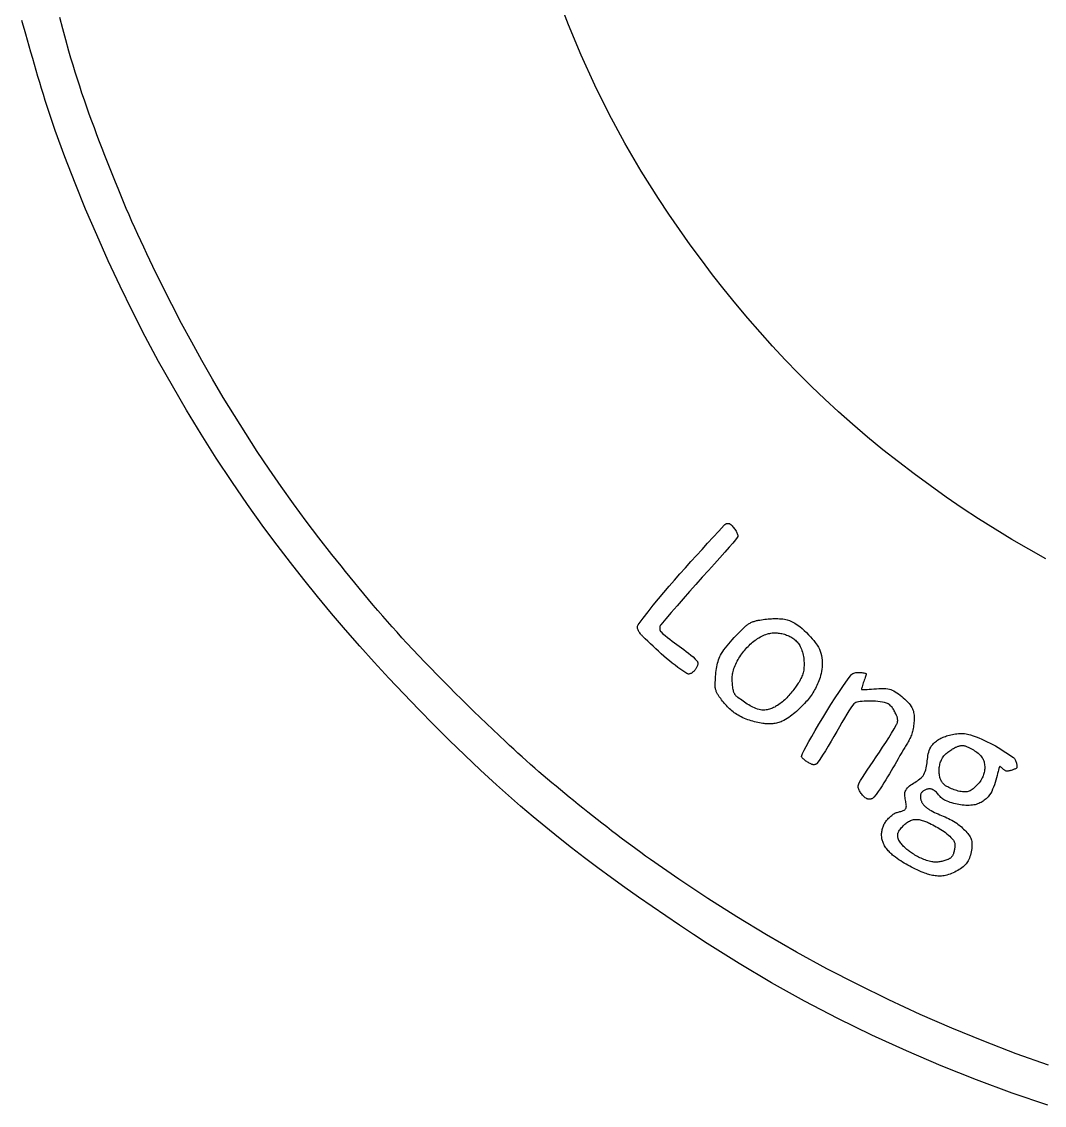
# Model space of a CAD drawing. Extents: x 29 to 1430, y 34 to 1434.
# Drawn here: x 55.2 to 506.1, y 69.6 to 547.5 of the extents above; entities that cross this region are included whole.
import ezdxf

# ---------------------------------------------------------------- set-up
doc = ezdxf.new("R2010")
doc.units = 0
doc.header["$MEASUREMENT"] = 0
doc.layers.get('0').update_dxf_attribs({"linetype": 'CONTINUOUS'})

msp = doc.modelspace()

# ---------------------------------------------------------------- linework, layer by layer
at = {"color": 0, "true_color": 0x000000}
for points in [[(506.75, 310.59), (499.24, 314.81), (491.8, 319.16), (484.44, 323.64), (477.14, 328.26), (469.92, 333), (462.78, 337.88), (455.71, 342.89), (448.71, 348.04), (441.79, 353.32), (434.95, 358.74), (428.19, 364.3), (421.5, 370), (415.36, 375.44), (409.33, 381), (403.41, 386.68), (397.59, 392.47), (391.88, 398.38), (386.28, 404.39), (380.79, 410.51), (375.4, 416.72), (370.11, 423.03), (364.93, 429.43), (359.85, 435.92), (354.88, 442.49), (350, 449.13), (345.23, 455.85), (340.57, 462.64), (336, 469.5), (328.36, 481.6), (321.13, 493.99), (314.3, 506.65), (307.89, 519.56), (301.88, 532.7), (296.29, 546.04), (291.12, 559.58)], [(57, 542), (56.39, 544.02), (55.78, 546.03), (55.17, 548.05)], [(507.96, 87.28), (493.63, 92.39), (479.42, 97.84), (465.32, 103.62), (451.35, 109.72), (437.51, 116.13), (423.81, 122.85), (410.26, 129.87), (396.86, 137.19), (383.63, 144.8), (370.57, 152.69), (357.69, 160.86), (345, 169.3), (332.5, 178), (330.32, 179.56), (328.16, 181.12), (326, 182.7), (323.84, 184.29), (321.7, 185.89), (319.56, 187.49), (317.42, 189.11), (315.29, 190.73), (313.17, 192.36), (311.06, 194), (308.95, 195.65), (306.85, 197.31), (304.75, 198.97), (302.66, 200.64), (300.58, 202.32), (298.5, 204), (296.58, 205.57), (294.66, 207.14), (292.74, 208.72), (290.83, 210.3), (288.93, 211.9), (287.03, 213.5), (285.14, 215.1), (283.25, 216.72), (281.38, 218.34), (279.51, 219.98), (277.65, 221.62), (275.8, 223.28), (273.96, 224.94), (272.13, 226.61), (270.31, 228.3), (268.5, 230), (265.71, 232.65), (262.92, 235.3), (260.15, 237.96), (257.38, 240.63), (254.62, 243.3), (251.86, 245.99), (249.12, 248.69), (246.39, 251.39), (243.67, 254.11), (240.96, 256.84), (238.27, 259.59), (235.58, 262.34), (232.92, 265.11), (230.26, 267.89), (227.62, 270.69), (225, 273.5), (222.84, 275.85), (220.69, 278.22), (218.57, 280.6), (216.45, 282.99), (214.36, 285.4), (212.28, 287.82), (210.21, 290.25), (208.15, 292.7), (206.1, 295.15), (204.06, 297.61), (202.04, 300.08), (200.02, 302.55), (198, 305.03), (196, 307.52), (194, 310.01), (192, 312.5), (186.22, 319.85), (180.55, 327.29), (175.01, 334.83), (169.57, 342.46), (164.25, 350.17), (159.04, 357.97), (153.95, 365.84), (148.97, 373.78), (144.09, 381.79), (139.33, 389.87), (134.67, 398.01), (130.13, 406.21), (125.69, 414.46), (121.35, 422.76), (117.12, 431.11), (113, 439.5), (111.64, 442.33), (110.3, 445.16), (108.97, 448), (107.65, 450.85), (106.35, 453.7), (105.07, 456.56), (103.8, 459.43), (102.54, 462.3), (101.3, 465.18), (100.07, 468.07), (98.86, 470.96), (97.66, 473.86), (96.47, 476.76), (95.3, 479.67), (94.14, 482.58), (93, 485.5), (91.83, 488.52), (90.66, 491.55), (89.5, 494.58), (88.35, 497.61), (87.22, 500.65), (86.09, 503.69), (84.99, 506.74), (83.9, 509.8), (82.82, 512.86), (81.77, 515.93), (80.75, 519), (79.74, 522.09), (78.76, 525.18), (77.81, 528.28), (76.89, 531.38), (76, 534.5), (74.64, 539.42), (73.31, 544.36), (72.02, 549.3)], [(507.69, 69.62), (491.88, 75.05), (476.2, 80.86), (460.67, 87.05), (445.3, 93.62), (430.12, 100.57), (415.13, 107.9), (400.36, 115.61), (385.82, 123.69), (371.53, 132.16), (357.5, 141), (351.4, 144.99), (345.31, 149.03), (339.23, 153.12), (333.17, 157.26), (327.14, 161.45), (321.15, 165.69), (315.19, 169.98), (309.28, 174.33), (303.42, 178.73), (297.63, 183.18), (291.9, 187.68), (286.25, 192.23), (280.67, 196.84), (275.19, 201.51), (269.79, 206.23), (264.5, 211), (257.49, 217.49), (250.56, 224.05), (243.71, 230.68), (236.94, 237.38), (230.25, 244.16), (223.64, 251.02), (217.1, 257.96), (210.65, 264.98), (204.28, 272.09), (198, 279.29), (191.79, 286.58), (185.67, 293.97), (179.62, 301.45), (173.67, 309.03), (167.79, 316.71), (162, 324.5), (154.79, 334.54), (147.77, 344.73), (140.94, 355.06), (134.3, 365.53), (127.85, 376.13), (121.61, 386.85), (115.55, 397.69), (109.69, 408.64), (104.03, 419.7), (98.57, 430.85), (93.3, 442.1), (88.24, 453.43), (83.38, 464.84), (78.72, 476.33), (74.26, 487.89), (70, 499.5), (69.08, 502.12), (68.18, 504.75), (67.3, 507.38), (66.43, 510.02), (65.59, 512.67), (64.76, 515.32), (63.94, 517.98), (63.14, 520.64), (62.34, 523.3), (61.56, 525.97), (60.79, 528.64), (60.02, 531.31), (59.26, 533.98), (58.5, 536.65), (57.75, 539.33), (57, 542)], [(365, 325.5), (365.12, 325.62), (365.24, 325.72), (365.39, 325.83), (365.54, 325.92), (365.7, 326), (365.87, 326.08), (366.04, 326.14), (366.22, 326.19), (366.4, 326.23), (366.57, 326.25), (366.75, 326.25), (366.91, 326.24), (367.08, 326.21), (367.23, 326.16), (367.37, 326.09), (367.5, 326), (367.82, 325.72), (368.13, 325.42), (368.45, 325.1), (368.77, 324.75), (369.07, 324.4), (369.37, 324.03), (369.65, 323.65), (369.92, 323.26), (370.16, 322.88), (370.38, 322.5), (370.57, 322.13), (370.73, 321.77), (370.86, 321.42), (370.95, 321.09), (371, 320.78), (371, 320.5), (370.72, 319.97), (369.95, 318.96), (368.75, 317.52), (367.17, 315.69), (365.25, 313.52), (363.06, 311.07), (360.63, 308.37), (358.03, 305.49), (355.3, 302.47), (352.5, 299.35), (349.67, 296.2), (346.88, 293.05), (344.16, 289.95), (341.57, 286.97), (339.17, 284.13), (337, 281.5), (336.89, 281.35), (336.79, 281.18), (336.71, 281), (336.64, 280.8), (336.58, 280.6), (336.54, 280.4), (336.51, 280.19), (336.5, 279.97), (336.5, 279.76), (336.52, 279.56), (336.56, 279.35), (336.61, 279.16), (336.68, 278.97), (336.77, 278.8), (336.88, 278.64), (337, 278.5), (337.93, 277.61), (338.9, 276.76), (339.89, 275.94), (340.91, 275.14), (341.95, 274.37), (343, 273.61), (344.06, 272.86), (345.12, 272.11), (346.17, 271.36), (347.22, 270.6), (348.25, 269.82), (349.27, 269.02), (350.25, 268.2), (351.21, 267.34), (352.12, 266.44), (353, 265.5), (353.15, 265.3), (353.25, 265.08), (353.32, 264.84), (353.35, 264.59), (353.35, 264.33), (353.31, 264.06), (353.25, 263.79), (353.17, 263.51), (353.06, 263.24), (352.94, 262.96), (352.8, 262.69), (352.65, 262.43), (352.49, 262.18), (352.33, 261.94), (352.16, 261.71), (352, 261.5), (351.84, 261.31), (351.66, 261.13), (351.47, 260.94), (351.26, 260.75), (351.05, 260.58), (350.82, 260.41), (350.59, 260.26), (350.35, 260.12), (350.11, 260), (349.86, 259.91), (349.62, 259.84), (349.38, 259.8), (349.15, 259.8), (348.92, 259.83), (348.71, 259.89), (348.5, 260), (347.17, 260.89), (345.86, 261.8), (344.57, 262.73), (343.29, 263.69), (342.03, 264.68), (340.78, 265.68), (339.55, 266.7), (338.33, 267.74), (337.13, 268.79), (335.94, 269.86), (334.75, 270.94), (333.58, 272.04), (332.42, 273.14), (331.27, 274.25), (330.13, 275.37), (329, 276.5), (328.76, 276.75), (328.51, 277.02), (328.25, 277.31), (328, 277.61), (327.76, 277.93), (327.53, 278.26), (327.32, 278.59), (327.13, 278.93), (326.96, 279.28), (326.83, 279.62), (326.74, 279.95), (326.69, 280.29), (326.68, 280.61), (326.73, 280.92), (326.83, 281.22), (327, 281.5), (329.17, 284.41), (331.39, 287.29), (333.65, 290.13), (335.94, 292.95), (338.27, 295.74), (340.63, 298.51), (343.01, 301.25), (345.41, 303.98), (347.83, 306.7), (350.27, 309.4), (352.72, 312.09), (355.17, 314.77), (357.63, 317.46), (360.09, 320.14), (362.55, 322.82), (365, 325.5)], [(380, 283.5), (380.71, 283.62), (381.42, 283.74), (382.14, 283.84), (382.86, 283.94), (383.58, 284.02), (384.3, 284.09), (385.02, 284.16), (385.74, 284.2), (386.47, 284.24), (387.19, 284.26), (387.91, 284.26), (388.63, 284.24), (389.35, 284.21), (390.07, 284.16), (390.79, 284.09), (391.5, 284), (392.65, 283.76), (393.79, 283.37), (394.93, 282.85), (396.06, 282.23), (397.16, 281.51), (398.24, 280.72), (399.28, 279.86), (400.28, 278.97), (401.23, 278.06), (402.13, 277.14), (402.97, 276.23), (403.74, 275.35), (404.43, 274.53), (405.05, 273.76), (405.57, 273.08), (406, 272.5), (406.51, 271.71), (406.95, 270.85), (407.31, 269.95), (407.6, 269), (407.83, 268.02), (407.99, 267.01), (408.1, 265.99), (408.15, 264.96), (408.15, 263.93), (408.1, 262.91), (408, 261.91), (407.87, 260.94), (407.7, 260), (407.49, 259.11), (407.26, 258.27), (407, 257.5), (406.74, 256.82), (406.46, 256.14), (406.17, 255.47), (405.86, 254.81), (405.53, 254.15), (405.19, 253.5), (404.84, 252.85), (404.47, 252.22), (404.08, 251.59), (403.68, 250.98), (403.27, 250.37), (402.84, 249.77), (402.4, 249.19), (401.95, 248.61), (401.48, 248.05), (401, 247.5), (400.43, 246.87), (399.85, 246.25), (399.26, 245.64), (398.66, 245.04), (398.05, 244.45), (397.42, 243.86), (396.79, 243.3), (396.14, 242.74), (395.48, 242.21), (394.8, 241.69), (394.12, 241.19), (393.42, 240.71), (392.71, 240.24), (391.98, 239.81), (391.25, 239.39), (390.5, 239), (390.02, 238.77), (389.52, 238.57), (389.01, 238.4), (388.49, 238.25), (387.97, 238.12), (387.43, 238.01), (386.89, 237.93), (386.35, 237.86), (385.8, 237.82), (385.26, 237.79), (384.71, 237.79), (384.16, 237.8), (383.61, 237.83), (383.07, 237.87), (382.53, 237.93), (382, 238), (381.25, 238.12), (380.5, 238.26), (379.75, 238.41), (379, 238.58), (378.25, 238.77), (377.51, 238.98), (376.78, 239.2), (376.05, 239.44), (375.32, 239.69), (374.61, 239.97), (373.9, 240.26), (373.2, 240.57), (372.51, 240.9), (371.83, 241.25), (371.16, 241.62), (370.5, 242), (369.94, 242.35), (369.4, 242.73), (368.87, 243.13), (368.35, 243.55), (367.85, 243.98), (367.36, 244.44), (366.88, 244.9), (366.42, 245.38), (365.96, 245.87), (365.52, 246.37), (365.08, 246.88), (364.65, 247.4), (364.23, 247.92), (363.81, 248.44), (363.4, 248.97), (363, 249.5), (362.8, 249.77), (362.6, 250.05), (362.41, 250.34), (362.23, 250.63), (362.05, 250.93), (361.89, 251.24), (361.74, 251.55), (361.59, 251.86), (361.46, 252.18), (361.35, 252.51), (361.25, 252.83), (361.16, 253.16), (361.09, 253.49), (361.04, 253.83), (361.01, 254.16), (361, 254.5), (361.01, 255.33), (361.02, 256.18), (361.05, 257.03), (361.09, 257.9), (361.15, 258.76), (361.22, 259.63), (361.3, 260.49), (361.41, 261.35), (361.53, 262.2), (361.67, 263.03), (361.84, 263.84), (362.02, 264.63), (362.23, 265.4), (362.46, 266.13), (362.72, 266.83), (363, 267.5), (363.34, 268.18), (363.77, 268.9), (364.28, 269.68), (364.86, 270.49), (365.5, 271.34), (366.2, 272.22), (366.94, 273.11), (367.73, 274.02), (368.54, 274.94), (369.39, 275.86), (370.24, 276.77), (371.11, 277.67), (371.98, 278.55), (372.83, 279.4), (373.68, 280.22), (374.5, 281), (374.78, 281.25), (375.08, 281.49), (375.38, 281.71), (375.7, 281.92), (376.03, 282.12), (376.36, 282.31), (376.71, 282.48), (377.06, 282.64), (377.41, 282.78), (377.77, 282.92), (378.14, 283.04), (378.51, 283.16), (378.88, 283.26), (379.25, 283.35), (379.63, 283.43), (380, 283.5)], [(384, 277.5), (384.51, 277.65), (385.03, 277.76), (385.56, 277.86), (386.1, 277.92), (386.64, 277.96), (387.18, 277.98), (387.72, 277.98), (388.27, 277.95), (388.82, 277.9), (389.36, 277.82), (389.9, 277.73), (390.43, 277.62), (390.96, 277.49), (391.48, 277.35), (392, 277.18), (392.5, 277), (392.96, 276.82), (393.41, 276.62), (393.86, 276.4), (394.3, 276.16), (394.74, 275.9), (395.17, 275.63), (395.59, 275.34), (395.99, 275.03), (396.37, 274.71), (396.75, 274.37), (397.1, 274.01), (397.43, 273.64), (397.73, 273.25), (398.02, 272.85), (398.27, 272.43), (398.5, 272), (398.78, 271.4), (399.03, 270.78), (399.25, 270.15), (399.45, 269.51), (399.63, 268.86), (399.78, 268.2), (399.9, 267.54), (400.01, 266.87), (400.08, 266.2), (400.14, 265.52), (400.17, 264.85), (400.18, 264.17), (400.17, 263.5), (400.13, 262.83), (400.08, 262.16), (400, 261.5), (399.91, 260.95), (399.79, 260.41), (399.63, 259.87), (399.46, 259.34), (399.25, 258.82), (399.03, 258.3), (398.78, 257.79), (398.52, 257.29), (398.24, 256.79), (397.94, 256.3), (397.63, 255.82), (397.32, 255.34), (396.99, 254.87), (396.67, 254.41), (396.33, 253.95), (396, 253.5), (395.6, 252.97), (395.2, 252.44), (394.78, 251.92), (394.36, 251.4), (393.93, 250.88), (393.49, 250.38), (393.04, 249.88), (392.58, 249.39), (392.11, 248.92), (391.63, 248.46), (391.14, 248.01), (390.64, 247.57), (390.12, 247.15), (389.59, 246.75), (389.05, 246.36), (388.5, 246), (388.08, 245.74), (387.65, 245.5), (387.21, 245.26), (386.76, 245.03), (386.3, 244.82), (385.84, 244.63), (385.36, 244.45), (384.88, 244.29), (384.4, 244.16), (383.91, 244.04), (383.42, 243.96), (382.93, 243.9), (382.45, 243.88), (381.96, 243.88), (381.48, 243.92), (381, 244), (380.31, 244.16), (379.63, 244.36), (378.96, 244.6), (378.3, 244.86), (377.65, 245.16), (377.02, 245.49), (376.39, 245.84), (375.77, 246.21), (375.15, 246.59), (374.54, 246.99), (373.94, 247.4), (373.35, 247.82), (372.76, 248.24), (372.17, 248.66), (371.58, 249.08), (371, 249.5), (370.82, 249.64), (370.64, 249.78), (370.47, 249.93), (370.3, 250.1), (370.14, 250.26), (369.99, 250.44), (369.84, 250.63), (369.71, 250.82), (369.58, 251.01), (369.46, 251.21), (369.35, 251.42), (369.26, 251.63), (369.17, 251.84), (369.1, 252.06), (369.04, 252.28), (369, 252.5), (368.91, 253.06), (368.82, 253.62), (368.74, 254.18), (368.66, 254.75), (368.6, 255.32), (368.55, 255.89), (368.5, 256.47), (368.48, 257.04), (368.47, 257.61), (368.47, 258.18), (368.5, 258.74), (368.55, 259.3), (368.62, 259.86), (368.72, 260.41), (368.85, 260.96), (369, 261.5), (369.23, 262.19), (369.48, 262.88), (369.76, 263.56), (370.06, 264.23), (370.37, 264.89), (370.71, 265.55), (371.07, 266.19), (371.44, 266.83), (371.83, 267.45), (372.24, 268.07), (372.67, 268.67), (373.11, 269.26), (373.56, 269.84), (374.03, 270.41), (374.51, 270.96), (375, 271.5), (375.47, 271.99), (375.95, 272.47), (376.45, 272.94), (376.96, 273.4), (377.49, 273.84), (378.02, 274.27), (378.57, 274.68), (379.13, 275.08), (379.71, 275.46), (380.29, 275.82), (380.89, 276.16), (381.49, 276.48), (382.1, 276.77), (382.73, 277.04), (383.36, 277.28), (384, 277.5)], [(421, 259.5), (421.29, 259.79), (421.65, 260.03), (422.07, 260.22), (422.53, 260.36), (423.04, 260.45), (423.56, 260.51), (424.1, 260.54), (424.63, 260.54), (425.16, 260.51), (425.66, 260.47), (426.12, 260.4), (426.54, 260.33), (426.9, 260.25), (427.18, 260.16), (427.39, 260.08), (427.5, 260), (427.53, 259.86), (427.49, 259.6), (427.41, 259.24), (427.28, 258.8), (427.12, 258.28), (426.93, 257.72), (426.72, 257.12), (426.51, 256.5), (426.29, 255.89), (426.08, 255.29), (425.89, 254.72), (425.73, 254.21), (425.6, 253.76), (425.51, 253.4), (425.48, 253.14), (425.5, 253), (425.66, 252.95), (426.02, 252.93), (426.56, 252.95), (427.24, 252.99), (428.04, 253.05), (428.95, 253.13), (429.94, 253.2), (430.99, 253.28), (432.06, 253.35), (433.14, 253.4), (434.21, 253.43), (435.24, 253.43), (436.21, 253.39), (437.09, 253.31), (437.86, 253.19), (438.5, 253), (439.09, 252.74), (439.72, 252.41), (440.39, 252.01), (441.09, 251.55), (441.8, 251.05), (442.52, 250.49), (443.24, 249.91), (443.94, 249.3), (444.62, 248.67), (445.27, 248.03), (445.88, 247.4), (446.45, 246.77), (446.95, 246.16), (447.38, 245.57), (447.73, 245.01), (448, 244.5), (448.2, 243.99), (448.37, 243.45), (448.5, 242.89), (448.59, 242.29), (448.66, 241.68), (448.7, 241.05), (448.72, 240.4), (448.71, 239.74), (448.68, 239.07), (448.63, 238.4), (448.56, 237.73), (448.47, 237.07), (448.37, 236.41), (448.26, 235.76), (448.13, 235.12), (448, 234.5), (447.87, 233.96), (447.7, 233.43), (447.52, 232.9), (447.31, 232.38), (447.09, 231.87), (446.85, 231.37), (446.59, 230.87), (446.32, 230.37), (446.04, 229.88), (445.76, 229.39), (445.47, 228.91), (445.17, 228.43), (444.87, 227.94), (444.58, 227.46), (444.29, 226.98), (444, 226.5), (443.22, 225.17), (442.45, 223.83), (441.68, 222.48), (440.92, 221.14), (440.15, 219.8), (439.38, 218.46), (438.6, 217.12), (437.82, 215.79), (437.02, 214.46), (436.22, 213.14), (435.4, 211.83), (434.56, 210.54), (433.7, 209.25), (432.83, 207.99), (431.93, 206.73), (431, 205.5), (430.85, 205.33), (430.68, 205.18), (430.49, 205.05), (430.29, 204.93), (430.06, 204.83), (429.83, 204.75), (429.59, 204.69), (429.34, 204.64), (429.09, 204.62), (428.84, 204.61), (428.59, 204.62), (428.35, 204.66), (428.12, 204.71), (427.9, 204.79), (427.69, 204.88), (427.5, 205), (427.17, 205.25), (426.84, 205.52), (426.52, 205.81), (426.21, 206.12), (425.91, 206.45), (425.62, 206.79), (425.34, 207.14), (425.09, 207.5), (424.85, 207.87), (424.64, 208.24), (424.46, 208.62), (424.3, 209), (424.17, 209.38), (424.08, 209.76), (424.02, 210.13), (424, 210.5), (424.13, 211.02), (424.52, 211.83), (425.13, 212.91), (425.94, 214.22), (426.91, 215.74), (428.03, 217.43), (429.26, 219.27), (430.58, 221.23), (431.96, 223.27), (433.37, 225.37), (434.79, 227.5), (436.19, 229.62), (437.53, 231.71), (438.8, 233.74), (439.97, 235.68), (441, 237.5), (441.11, 237.72), (441.21, 237.96), (441.29, 238.2), (441.35, 238.45), (441.4, 238.7), (441.43, 238.96), (441.45, 239.22), (441.45, 239.49), (441.44, 239.75), (441.42, 240.01), (441.38, 240.27), (441.33, 240.53), (441.27, 240.78), (441.19, 241.03), (441.1, 241.27), (441, 241.5), (440.81, 241.91), (440.61, 242.32), (440.4, 242.74), (440.19, 243.17), (439.96, 243.59), (439.73, 244), (439.48, 244.41), (439.22, 244.8), (438.95, 245.17), (438.65, 245.53), (438.35, 245.86), (438.02, 246.16), (437.67, 246.43), (437.3, 246.66), (436.91, 246.85), (436.5, 247), (435.63, 247.23), (434.7, 247.43), (433.72, 247.59), (432.71, 247.72), (431.68, 247.81), (430.64, 247.88), (429.6, 247.91), (428.58, 247.92), (427.59, 247.89), (426.64, 247.84), (425.74, 247.76), (424.91, 247.66), (424.16, 247.53), (423.5, 247.38), (422.94, 247.2), (422.5, 247), (422.05, 246.61), (421.46, 245.89), (420.74, 244.87), (419.91, 243.58), (418.99, 242.07), (417.97, 240.37), (416.89, 238.51), (415.74, 236.52), (414.55, 234.45), (413.32, 232.33), (412.07, 230.19), (410.82, 228.07), (409.57, 226.01), (408.35, 224.04), (407.15, 222.19), (406, 220.5), (405.9, 220.38), (405.78, 220.27), (405.65, 220.17), (405.51, 220.08), (405.36, 220.01), (405.2, 219.95), (405.03, 219.9), (404.86, 219.86), (404.68, 219.84), (404.51, 219.83), (404.33, 219.83), (404.15, 219.84), (403.98, 219.86), (403.81, 219.9), (403.65, 219.94), (403.5, 220), (403.16, 220.15), (402.81, 220.33), (402.45, 220.53), (402.08, 220.74), (401.71, 220.97), (401.35, 221.21), (400.99, 221.46), (400.65, 221.71), (400.33, 221.96), (400.03, 222.21), (399.76, 222.46), (399.52, 222.7), (399.32, 222.92), (399.17, 223.13), (399.06, 223.33), (399, 223.5), (399.13, 223.92), (399.55, 224.84), (400.23, 226.19), (401.15, 227.93), (402.29, 230), (403.61, 232.34), (405.09, 234.92), (406.7, 237.66), (408.41, 240.53), (410.19, 243.46), (412.03, 246.41), (413.89, 249.32), (415.74, 252.13), (417.56, 254.81), (419.32, 257.28), (421, 259.5)], [(463, 232.5), (463.63, 232.69), (464.27, 232.87), (464.92, 233.03), (465.58, 233.17), (466.24, 233.3), (466.91, 233.4), (467.58, 233.49), (468.25, 233.55), (468.92, 233.58), (469.59, 233.59), (470.26, 233.57), (470.92, 233.52), (471.58, 233.44), (472.23, 233.33), (472.87, 233.18), (473.5, 233), (474.77, 232.57), (476.03, 232.11), (477.28, 231.62), (478.52, 231.09), (479.75, 230.54), (480.96, 229.96), (482.17, 229.36), (483.36, 228.73), (484.55, 228.08), (485.72, 227.4), (486.88, 226.71), (488.02, 226), (489.16, 225.27), (490.29, 224.53), (491.4, 223.77), (492.5, 223), (492.73, 222.8), (492.94, 222.56), (493.14, 222.28), (493.31, 221.98), (493.47, 221.64), (493.6, 221.29), (493.72, 220.94), (493.82, 220.58), (493.9, 220.22), (493.97, 219.88), (494.01, 219.56), (494.04, 219.27), (494.06, 219.01), (494.05, 218.79), (494.03, 218.62), (494, 218.5), (493.93, 218.41), (493.81, 218.3), (493.64, 218.18), (493.42, 218.06), (493.17, 217.93), (492.89, 217.8), (492.59, 217.67), (492.26, 217.54), (491.91, 217.42), (491.56, 217.31), (491.2, 217.21), (490.84, 217.13), (490.48, 217.06), (490.14, 217.02), (489.81, 216.99), (489.5, 217), (489.27, 217.04), (489.05, 217.12), (488.82, 217.23), (488.59, 217.37), (488.37, 217.53), (488.15, 217.71), (487.94, 217.9), (487.73, 218.09), (487.53, 218.28), (487.34, 218.46), (487.17, 218.62), (487, 218.77), (486.85, 218.88), (486.72, 218.96), (486.6, 219), (486.5, 219), (486.4, 218.87), (486.27, 218.57), (486.12, 218.1), (485.95, 217.49), (485.76, 216.76), (485.54, 215.93), (485.29, 215.02), (485.03, 214.05), (484.74, 213.04), (484.42, 212), (484.08, 210.97), (483.71, 209.96), (483.32, 208.98), (482.91, 208.07), (482.47, 207.23), (482, 206.5), (481.67, 206.06), (481.31, 205.64), (480.93, 205.23), (480.53, 204.84), (480.1, 204.48), (479.65, 204.13), (479.19, 203.8), (478.7, 203.5), (478.21, 203.21), (477.7, 202.96), (477.18, 202.73), (476.66, 202.52), (476.12, 202.35), (475.58, 202.2), (475.04, 202.09), (474.5, 202), (473.74, 201.92), (472.98, 201.88), (472.22, 201.87), (471.46, 201.89), (470.7, 201.94), (469.93, 202.02), (469.17, 202.12), (468.41, 202.26), (467.65, 202.41), (466.9, 202.59), (466.15, 202.78), (465.4, 202.99), (464.67, 203.23), (463.94, 203.47), (463.21, 203.73), (462.5, 204), (462.06, 204.2), (461.65, 204.45), (461.26, 204.74), (460.89, 205.06), (460.53, 205.41), (460.19, 205.78), (459.85, 206.16), (459.52, 206.55), (459.18, 206.93), (458.84, 207.3), (458.5, 207.67), (458.14, 208), (457.76, 208.31), (457.37, 208.59), (456.95, 208.82), (456.5, 209), (456.21, 209.08), (455.92, 209.13), (455.61, 209.15), (455.3, 209.15), (454.99, 209.12), (454.68, 209.07), (454.37, 208.99), (454.06, 208.9), (453.76, 208.78), (453.47, 208.64), (453.19, 208.49), (452.91, 208.32), (452.66, 208.14), (452.42, 207.94), (452.2, 207.72), (452, 207.5), (451.85, 207.3), (451.73, 207.08), (451.64, 206.85), (451.56, 206.61), (451.51, 206.36), (451.48, 206.1), (451.47, 205.83), (451.47, 205.57), (451.49, 205.3), (451.53, 205.02), (451.58, 204.76), (451.64, 204.49), (451.72, 204.23), (451.8, 203.98), (451.9, 203.73), (452, 203.5), (452.14, 203.22), (452.29, 202.96), (452.46, 202.7), (452.64, 202.44), (452.84, 202.2), (453.04, 201.96), (453.26, 201.73), (453.48, 201.51), (453.72, 201.3), (453.96, 201.09), (454.21, 200.89), (454.46, 200.7), (454.71, 200.52), (454.97, 200.34), (455.24, 200.16), (455.5, 200), (456.22, 199.58), (456.96, 199.18), (457.71, 198.8), (458.48, 198.45), (459.25, 198.1), (460.02, 197.77), (460.8, 197.44), (461.58, 197.11), (462.35, 196.78), (463.12, 196.44), (463.88, 196.09), (464.64, 195.72), (465.38, 195.33), (466.1, 194.92), (466.81, 194.48), (467.5, 194), (468.01, 193.62), (468.52, 193.22), (469.03, 192.8), (469.55, 192.36), (470.06, 191.91), (470.55, 191.44), (471.04, 190.96), (471.5, 190.47), (471.94, 189.98), (472.35, 189.48), (472.73, 188.98), (473.08, 188.47), (473.38, 187.97), (473.64, 187.47), (473.85, 186.98), (474, 186.5), (474.11, 185.99), (474.18, 185.43), (474.21, 184.83), (474.2, 184.19), (474.17, 183.52), (474.1, 182.82), (474, 182.12), (473.87, 181.41), (473.72, 180.7), (473.54, 180.01), (473.33, 179.33), (473.1, 178.68), (472.86, 178.06), (472.59, 177.49), (472.3, 176.96), (472, 176.5), (471.66, 176.07), (471.26, 175.64), (470.81, 175.21), (470.32, 174.79), (469.78, 174.38), (469.21, 173.97), (468.6, 173.58), (467.96, 173.21), (467.31, 172.85), (466.63, 172.51), (465.95, 172.19), (465.25, 171.9), (464.56, 171.63), (463.86, 171.39), (463.17, 171.18), (462.5, 171), (461.95, 170.88), (461.39, 170.8), (460.82, 170.74), (460.26, 170.71), (459.68, 170.71), (459.11, 170.73), (458.54, 170.78), (457.96, 170.85), (457.39, 170.93), (456.82, 171.04), (456.25, 171.17), (455.69, 171.31), (455.13, 171.46), (454.58, 171.63), (454.04, 171.81), (453.5, 172), (452.64, 172.32), (451.78, 172.66), (450.92, 173.02), (450.08, 173.4), (449.24, 173.78), (448.4, 174.19), (447.58, 174.61), (446.76, 175.04), (445.94, 175.49), (445.14, 175.95), (444.35, 176.43), (443.56, 176.92), (442.78, 177.42), (442.01, 177.94), (441.25, 178.46), (440.5, 179), (440.07, 179.32), (439.65, 179.65), (439.23, 180), (438.82, 180.35), (438.42, 180.72), (438.03, 181.1), (437.66, 181.49), (437.29, 181.89), (436.94, 182.31), (436.61, 182.73), (436.29, 183.16), (435.99, 183.61), (435.71, 184.07), (435.45, 184.53), (435.21, 185.01), (435, 185.5), (434.85, 185.91), (434.71, 186.33), (434.61, 186.76), (434.52, 187.2), (434.45, 187.64), (434.4, 188.09), (434.38, 188.54), (434.37, 188.99), (434.39, 189.44), (434.42, 189.89), (434.47, 190.34), (434.54, 190.78), (434.63, 191.22), (434.74, 191.66), (434.86, 192.08), (435, 192.5), (435.16, 192.91), (435.35, 193.32), (435.55, 193.71), (435.78, 194.09), (436.03, 194.47), (436.29, 194.83), (436.57, 195.18), (436.86, 195.53), (437.16, 195.87), (437.47, 196.2), (437.8, 196.52), (438.13, 196.83), (438.47, 197.13), (438.81, 197.43), (439.15, 197.72), (439.5, 198), (439.81, 198.22), (440.15, 198.4), (440.5, 198.56), (440.88, 198.7), (441.27, 198.82), (441.66, 198.93), (442.06, 199.03), (442.46, 199.13), (442.85, 199.23), (443.23, 199.34), (443.59, 199.47), (443.93, 199.62), (444.25, 199.79), (444.54, 199.99), (444.79, 200.22), (445, 200.5), (445.15, 200.83), (445.24, 201.2), (445.27, 201.62), (445.25, 202.09), (445.2, 202.58), (445.12, 203.11), (445.02, 203.65), (444.91, 204.21), (444.81, 204.78), (444.72, 205.35), (444.65, 205.92), (444.61, 206.48), (444.62, 207.02), (444.68, 207.55), (444.8, 208.04), (445, 208.5), (445.35, 209.06), (445.75, 209.57), (446.21, 210.04), (446.7, 210.48), (447.24, 210.89), (447.8, 211.28), (448.37, 211.66), (448.96, 212.02), (449.55, 212.39), (450.13, 212.76), (450.69, 213.15), (451.24, 213.55), (451.75, 213.98), (452.21, 214.45), (452.64, 214.95), (453, 215.5), (453.35, 216.18), (453.64, 216.89), (453.86, 217.63), (454.05, 218.38), (454.19, 219.15), (454.31, 219.93), (454.4, 220.71), (454.49, 221.51), (454.58, 222.3), (454.68, 223.08), (454.79, 223.86), (454.94, 224.63), (455.12, 225.38), (455.36, 226.11), (455.64, 226.82), (456, 227.5), (456.29, 227.95), (456.61, 228.39), (456.95, 228.81), (457.32, 229.2), (457.72, 229.58), (458.13, 229.94), (458.57, 230.28), (459.02, 230.6), (459.49, 230.91), (459.97, 231.19), (460.46, 231.46), (460.96, 231.7), (461.46, 231.93), (461.97, 232.14), (462.49, 232.33), (463, 232.5)], [(467, 227.5), (467.26, 227.63), (467.52, 227.75), (467.79, 227.86), (468.07, 227.96), (468.36, 228.04), (468.64, 228.12), (468.94, 228.18), (469.23, 228.23), (469.52, 228.26), (469.82, 228.28), (470.11, 228.28), (470.4, 228.27), (470.68, 228.23), (470.96, 228.17), (471.23, 228.1), (471.5, 228), (472.04, 227.77), (472.6, 227.51), (473.16, 227.24), (473.72, 226.96), (474.28, 226.65), (474.83, 226.34), (475.37, 226), (475.89, 225.66), (476.4, 225.3), (476.88, 224.93), (477.33, 224.54), (477.74, 224.15), (478.13, 223.75), (478.46, 223.34), (478.76, 222.92), (479, 222.5), (479.2, 222.06), (479.38, 221.6), (479.52, 221.13), (479.64, 220.63), (479.73, 220.13), (479.79, 219.61), (479.83, 219.09), (479.84, 218.56), (479.83, 218.03), (479.78, 217.5), (479.72, 216.98), (479.62, 216.46), (479.5, 215.95), (479.36, 215.45), (479.19, 214.97), (479, 214.5), (478.75, 213.97), (478.45, 213.44), (478.13, 212.92), (477.77, 212.4), (477.39, 211.89), (476.98, 211.39), (476.56, 210.91), (476.12, 210.45), (475.67, 210.01), (475.21, 209.61), (474.75, 209.23), (474.29, 208.9), (473.83, 208.6), (473.37, 208.35), (472.93, 208.15), (472.5, 208), (472.06, 207.9), (471.58, 207.84), (471.07, 207.82), (470.53, 207.84), (469.97, 207.89), (469.39, 207.97), (468.79, 208.08), (468.18, 208.22), (467.57, 208.39), (466.95, 208.57), (466.34, 208.78), (465.74, 209), (465.15, 209.23), (464.58, 209.48), (464.03, 209.74), (463.5, 210), (463.19, 210.17), (462.88, 210.37), (462.58, 210.58), (462.29, 210.81), (462.02, 211.06), (461.75, 211.32), (461.5, 211.59), (461.26, 211.88), (461.03, 212.18), (460.83, 212.49), (460.64, 212.81), (460.47, 213.13), (460.32, 213.47), (460.19, 213.81), (460.08, 214.15), (460, 214.5), (459.91, 215), (459.84, 215.5), (459.79, 216.01), (459.75, 216.53), (459.74, 217.05), (459.75, 217.57), (459.78, 218.08), (459.82, 218.6), (459.89, 219.11), (459.98, 219.62), (460.1, 220.13), (460.23, 220.62), (460.39, 221.11), (460.57, 221.58), (460.77, 222.05), (461, 222.5), (461.25, 222.92), (461.52, 223.32), (461.81, 223.71), (462.13, 224.08), (462.47, 224.43), (462.83, 224.77), (463.21, 225.1), (463.6, 225.41), (464, 225.71), (464.41, 225.99), (464.84, 226.27), (465.26, 226.53), (465.7, 226.79), (466.13, 227.03), (466.57, 227.27), (467, 227.5)], [(448, 195.5), (448.47, 195.6), (448.94, 195.67), (449.41, 195.7), (449.89, 195.7), (450.37, 195.67), (450.86, 195.61), (451.34, 195.52), (451.82, 195.42), (452.3, 195.29), (452.78, 195.14), (453.25, 194.98), (453.71, 194.81), (454.17, 194.62), (454.62, 194.42), (455.07, 194.21), (455.5, 194), (456.22, 193.64), (456.95, 193.26), (457.67, 192.88), (458.39, 192.49), (459.11, 192.09), (459.82, 191.68), (460.52, 191.25), (461.2, 190.8), (461.88, 190.34), (462.53, 189.86), (463.17, 189.36), (463.79, 188.83), (464.38, 188.29), (464.95, 187.72), (465.49, 187.12), (466, 186.5), (466.21, 186.19), (466.38, 185.87), (466.5, 185.52), (466.6, 185.17), (466.66, 184.8), (466.69, 184.41), (466.69, 184.02), (466.67, 183.63), (466.63, 183.23), (466.57, 182.83), (466.5, 182.42), (466.41, 182.02), (466.31, 181.63), (466.21, 181.24), (466.11, 180.87), (466, 180.5), (465.93, 180.29), (465.84, 180.08), (465.74, 179.88), (465.62, 179.69), (465.5, 179.5), (465.35, 179.32), (465.2, 179.15), (465.04, 178.98), (464.87, 178.82), (464.69, 178.67), (464.5, 178.53), (464.31, 178.4), (464.11, 178.29), (463.91, 178.18), (463.71, 178.08), (463.5, 178), (463.08, 177.85), (462.66, 177.71), (462.23, 177.57), (461.8, 177.44), (461.36, 177.32), (460.92, 177.21), (460.48, 177.11), (460.04, 177.03), (459.59, 176.96), (459.15, 176.91), (458.7, 176.88), (458.26, 176.86), (457.82, 176.86), (457.38, 176.88), (456.94, 176.93), (456.5, 177), (455.9, 177.12), (455.3, 177.27), (454.71, 177.44), (454.12, 177.63), (453.54, 177.83), (452.96, 178.06), (452.39, 178.3), (451.82, 178.55), (451.26, 178.82), (450.7, 179.1), (450.15, 179.4), (449.61, 179.7), (449.07, 180.01), (448.54, 180.34), (448.02, 180.67), (447.5, 181), (447.1, 181.27), (446.69, 181.55), (446.3, 181.84), (445.91, 182.14), (445.53, 182.45), (445.15, 182.77), (444.78, 183.1), (444.42, 183.44), (444.08, 183.79), (443.74, 184.15), (443.41, 184.52), (443.1, 184.89), (442.8, 185.28), (442.52, 185.68), (442.25, 186.08), (442, 186.5), (441.88, 186.72), (441.78, 186.96), (441.69, 187.2), (441.61, 187.46), (441.56, 187.72), (441.51, 187.98), (441.48, 188.25), (441.47, 188.52), (441.48, 188.79), (441.5, 189.05), (441.54, 189.31), (441.59, 189.57), (441.67, 189.82), (441.76, 190.06), (441.87, 190.28), (442, 190.5), (442.28, 190.91), (442.57, 191.31), (442.87, 191.71), (443.19, 192.1), (443.52, 192.49), (443.87, 192.86), (444.23, 193.22), (444.6, 193.57), (444.98, 193.89), (445.37, 194.2), (445.78, 194.49), (446.2, 194.75), (446.63, 194.98), (447.08, 195.19), (447.53, 195.36), (448, 195.5)]]:
    msp.add_lwpolyline(points, dxfattribs=at)

doc.saveas('drawing.dxf')
